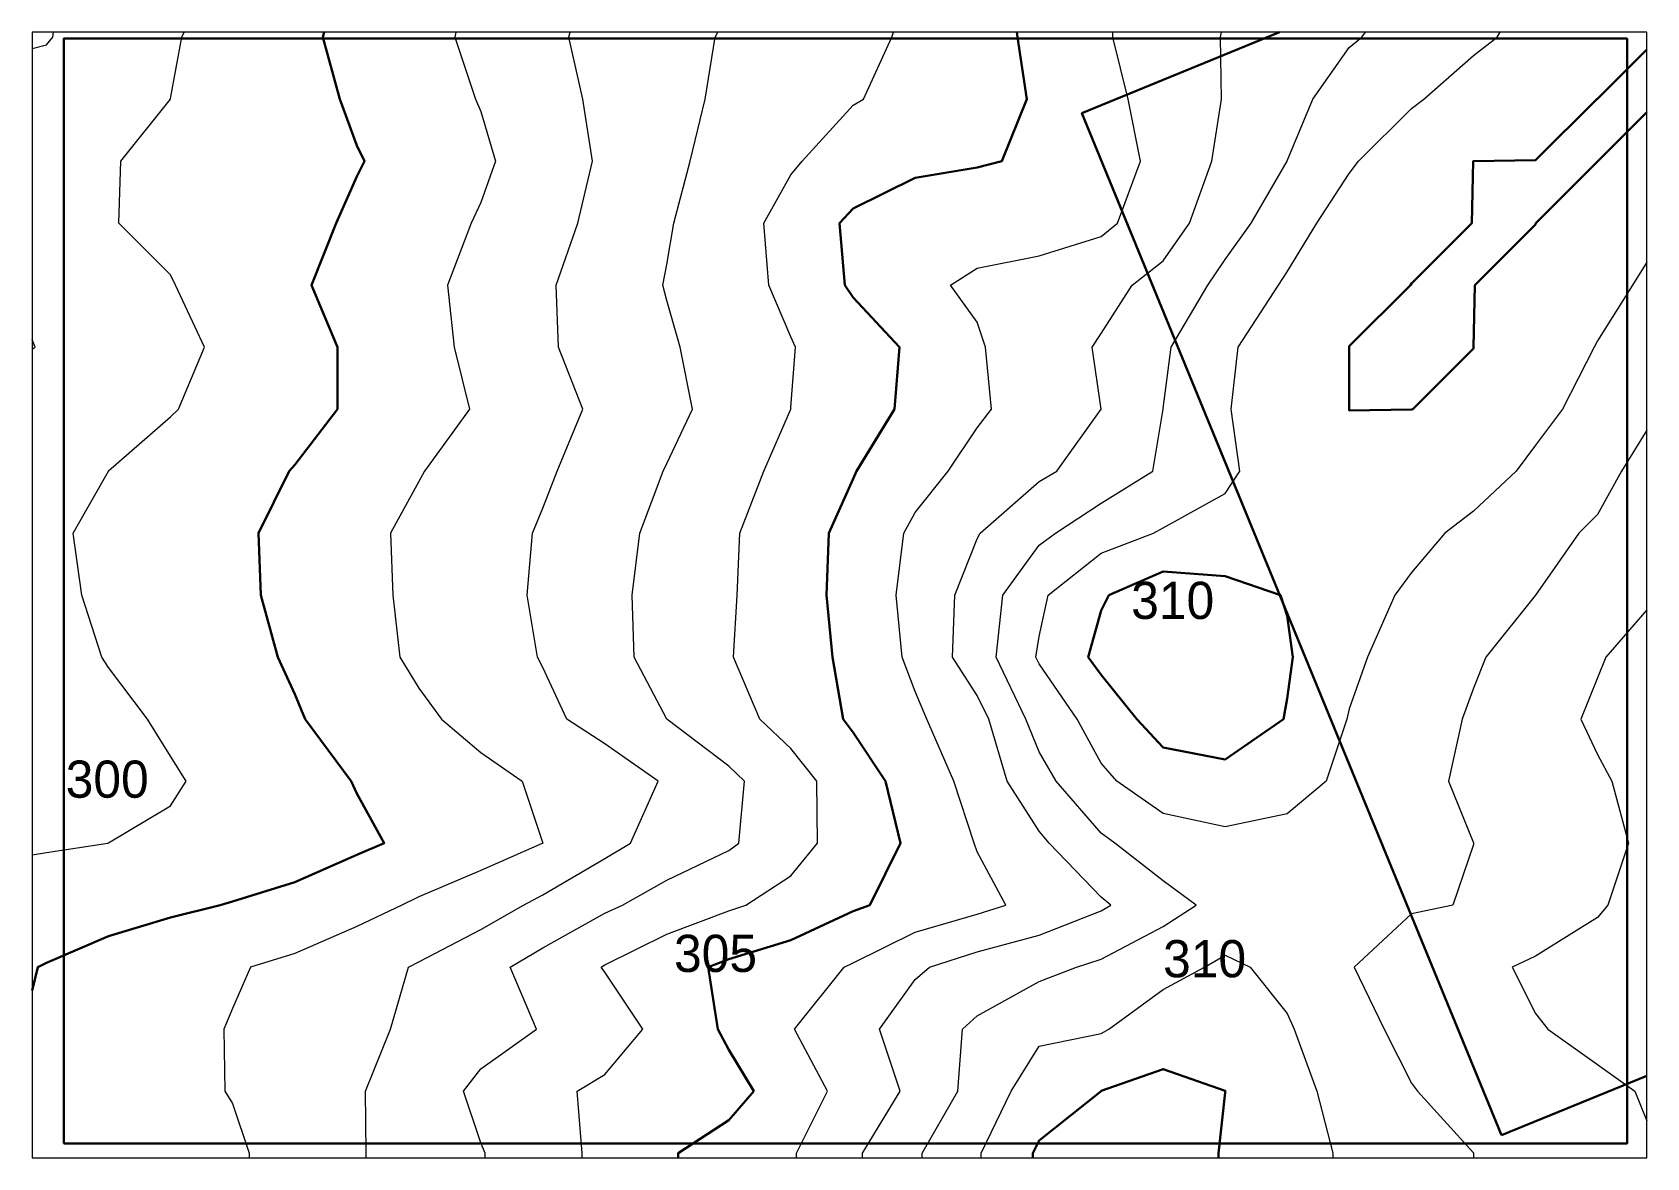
# Paper-space layout 'Layout1' of a CAD drawing. Header units: inches. Extents: x -15 to 418, y -25 to 278.
# The model-space entities are those that its viewports show. They can reach past a viewport. Long polylines and large blocks are cut down to what shows.
import ezdxf

# ---------------------------------------------------------------- set-up
doc = ezdxf.new("R2010")
doc.units = ezdxf.units.IN
doc.header["$MEASUREMENT"] = 0
doc.layers.add('N47E008', color=7, linetype='Continuous', lineweight=0, true_color=0x8b00a3)
doc.layers.add('Rahmen', color=7, linetype='Continuous')
doc.styles.get("Standard").update_dxf_attribs({"font": 'txt.shx', "height": 5})

msp = doc.modelspace()

# ---------------------------------------------------------------- linework, layer by layer
at = {"lineweight": 30}
for points in [[(1030.65, 373.23), (1419.23, 532.63), (1306.51, 807.41), (917.94, 648.01)], [(644.39, 371.07), (1064.39, 371.07), (1064.39, 668.07), (644.39, 668.07)]]:
    msp.add_lwpolyline(points, close=True, dxfattribs=at)
at = {"layer": 'N47E008'}
for points in [[(623.11, 575.14), (636.75, 585.14), (630.06, 601.81)], [(623.11, 662.22), (639.78, 666.39), (641.44, 668.47), (644.32, 685.14)], [(623.11, 446.81), (639.78, 449.24), (656.24, 451.81), (656.44, 451.88), (673.11, 461.81), (677.28, 468.47), (673.11, 475.14), (666.86, 485.14), (656.44, 499.03), (654.59, 501.81), (649.3, 518.47), (646.92, 535.14), (656.38, 551.81), (656.44, 551.86), (673.11, 566.39), (675.19, 568.47), (682.2, 585.14), (674.39, 601.81), (673.11, 604.58), (659.22, 618.47), (659.78, 635.14), (673.07, 651.81), (673.11, 652.01), (676.14, 668.47), (683.72, 685.14)], [(752.28, 685.14), (749.5, 668.47), (755.06, 651.81), (756.44, 648.47), (760.37, 635.14), (756.44, 624.03), (753.88, 618.47), (747.47, 601.81), (749.3, 585.14), (753.41, 568.47), (741.29, 551.81), (739.78, 549.03), (732.2, 535.14), (732.83, 518.47), (734.65, 501.81), (739.78, 493.47), (745.84, 485.14), (756.44, 476.17), (767.56, 468.47), (773.07, 451.81), (756.44, 444.47), (739.78, 437.31), (735.23, 435.14), (723.11, 429.34), (706.44, 422.1), (694.54, 418.47), (689.78, 407.36), (687.4, 401.81), (687.69, 385.14), (689.78, 381.81), (694.22, 368.47), (694.22, 360.14)], [(725.68, 360.14), (725.68, 368.47), (725.49, 385.14), (732.2, 401.81), (737, 418.47), (739.78, 419.86), (756.44, 428.59), (767.9, 435.14), (773.11, 437.92), (789.78, 447.64), (796.64, 451.81), (804.06, 468.47), (789.78, 478.47), (779.52, 485.14), (773.11, 499.03), (771.72, 501.81), (768.94, 518.47), (770.33, 535.14), (773.11, 541.81), (776.96, 551.81), (783.83, 568.47), (777.28, 585.14), (776.68, 601.81), (782.49, 618.47), (786.44, 635.14), (783.83, 651.81), (780.06, 668.47), (785.61, 685.14)], [(757.64, 360.14), (757.64, 368.47), (756.44, 371.25), (751.82, 385.14), (756.44, 391.09), (771.44, 401.81), (764.29, 418.47), (773.11, 423.65), (789.78, 432.92), (794.54, 435.14), (806.44, 441.81), (823.11, 449.81), (825.74, 451.81), (827.28, 468.47), (823.11, 472.44), (806.44, 485.12), (806.42, 485.14), (797.62, 501.81), (797.07, 518.47), (799.15, 535.14), (805.4, 551.81), (806.44, 553.89), (813.31, 568.47), (810.02, 585.14), (806.44, 597.64), (805.33, 601.81), (806.44, 607.36), (808.3, 618.47), (812.69, 635.14), (816.7, 651.81), (819.41, 668.47), (823.11, 675.14)], [(783.64, 360.14), (783.64, 368.47), (782.37, 385.14), (789.78, 389.58), (799.96, 401.81), (789.78, 417.08), (788.8, 418.47), (789.78, 419.03), (806.44, 427.33), (823.11, 433.58), (827.66, 435.14), (839.78, 442.98), (846.92, 451.81), (846.72, 468.47), (839.78, 477.25), (831.44, 485.14), (824.3, 501.81), (825.33, 518.47), (826.05, 535.14), (832.49, 551.81), (839.75, 568.47), (839.78, 568.88), (840.97, 585.14), (839.78, 587.92), (833.83, 601.81), (832.49, 618.47), (839.78, 631.44), (842.81, 635.14), (856.44, 650.14), (859.22, 651.81), (866.86, 668.47), (873.08, 685.14)], [(841.23, 360.14), (841.23, 368.47), (849.63, 385.14), (840.76, 401.81), (854.06, 418.47), (856.44, 419.58), (873.11, 427.88), (889.78, 432.7), (897.47, 435.14), (889.78, 449.43), (889.02, 451.81), (883.53, 468.47), (876.29, 485.14), (873.11, 492.55), (869.64, 501.81), (868.04, 518.47), (870.08, 535.14), (873.11, 540.7), (882, 551.81), (889.78, 563.47), (893.62, 568.47), (892, 585.14), (889.78, 591.81), (882.64, 601.81), (889.78, 606.35), (906.44, 609.7), (923.11, 614.85), (927.5, 618.47), (933.64, 635.14), (930.4, 651.81), (926.24, 668.47), (926.05, 685.14)], [(859.01, 360.14), (859.01, 368.47), (869.14, 385.14), (863.59, 401.81), (873.11, 415.14), (876.96, 418.47), (889.78, 422.54), (906.44, 427.03), (923.11, 433.58), (925.74, 435.14), (923.11, 437.22), (909.11, 451.81), (906.44, 454.98), (897.86, 468.47), (892.95, 485.14), (889.78, 491.49), (883.21, 501.81), (883.83, 518.47), (889.78, 533.62), (890.57, 535.14), (906.44, 549.03), (911.21, 551.81), (923.08, 568.47), (920.73, 585.14), (923.11, 588.84), (931.44, 601.81), (939.78, 608.29), (946.83, 618.47), (952.82, 635.14), (955.46, 651.81), (955.16, 668.47), (956.44, 674.03)], [(1073.11, 518.44), (1058.67, 501.81), (1056.44, 496.25), (1052, 485.14), (1056.44, 475.62), (1060.29, 468.47), (1064.78, 451.81), (1059.22, 435.14), (1056.44, 431.81), (1039.78, 421.41), (1033.53, 418.47), (1039.78, 405.97), (1043.11, 401.81), (1056.44, 392.28), (1066.44, 385.14), (1073.11, 368.68)], [(875.03, 360.14), (875.03, 368.47), (884.61, 385.14), (885.86, 401.81), (889.78, 405.32), (906.44, 414.63), (916.44, 418.47), (923.11, 420.56), (939.78, 429.37), (948.6, 435.14), (939.78, 441.66), (926.82, 451.81), (923.11, 454.47), (911.04, 468.47), (906.44, 476.32), (902.87, 485.14), (894.91, 501.81), (896.72, 518.47), (906.44, 531.93), (910.83, 535.14), (923.11, 543.19), (937, 551.81), (939.76, 568.47), (939.78, 568.61), (941.95, 585.14), (951.78, 601.81), (956.44, 608.67), (963.39, 618.47), (973.09, 635.14), (973.11, 635.2), (979.97, 651.81), (989.78, 665.7), (993.11, 668.47), (1006.41, 685.14)], [(1073.11, 568.44), (1062.93, 551.81), (1056.44, 540.14), (1051.44, 535.14), (1039.82, 518.47), (1039.78, 518.42), (1026.44, 501.81), (1023.11, 493.47), (1020.08, 485.14), (1016.44, 468.47), (1023.11, 451.91), (1023.18, 451.81), (1023.11, 451.4), (1017.56, 435.14), (1006.44, 432.76), (991.06, 418.47), (999.15, 401.81), (1006.44, 387.22), (1008.11, 385.14), (1023.11, 368.52), (1023.16, 368.47), (1023.16, 360.14)], [(1073.11, 613.47), (1065.82, 601.81), (1056.44, 586.81), (1055.52, 585.14), (1047.07, 568.47), (1039.78, 558.75), (1034.57, 551.81), (1023.11, 541.02), (1015.42, 535.14), (1006.44, 524.53), (1002, 518.47), (994.68, 501.81), (989.78, 487.92), (989.11, 485.14), (983.53, 468.47), (973.11, 459.7), (956.44, 456.15), (939.78, 459.78), (927.28, 468.47), (923.11, 473.24), (916.7, 485.14), (906.44, 499.95), (905.59, 501.81), (906.44, 507.36), (908.91, 518.47), (923.11, 529.75), (937.21, 535.14), (939.78, 536.53), (956.44, 545.75), (960.37, 551.81), (958.03, 568.47), (959.92, 585.14), (970.73, 601.81), (973.11, 605.38), (981.08, 618.47), (989.78, 631.81), (992.28, 635.14), (1006.44, 649.31), (1009.78, 651.81), (1023.11, 663.57), (1029.52, 668.47), (1039.73, 685.14)], [(890.89, 360.14), (890.89, 368.47), (898.97, 385.14), (906.44, 397.18), (923.11, 400.57), (925.19, 401.81), (939.78, 412.41), (950.89, 418.47), (956.44, 421.65), (963.11, 418.47), (973.11, 405.97), (974.96, 401.81), (981.01, 385.14), (985.33, 368.47), (985.33, 360.14)]]:
    msp.add_lwpolyline(points, dxfattribs=at)
at = {"layer": 'N47E008', "lineweight": 30}
for points in [[(633.53, 401.81), (637.4, 418.47), (639.78, 419.58), (656.44, 426.81), (673.11, 431.81), (686.44, 435.14), (689.78, 436.07), (706.44, 441.28), (723.11, 448.63), (730.52, 451.81), (723.11, 465.14), (721.6, 468.47), (709.22, 485.14), (706.44, 491.81), (701.9, 501.81), (697.35, 518.47), (696.72, 535.14), (704.93, 551.81), (706.44, 553.47), (717.98, 568.47), (717.98, 585.14), (710.99, 601.81), (717.56, 618.47), (723.11, 630.97), (725.19, 635.14), (723.11, 639.31), (718.57, 651.81), (714.02, 668.47), (717.98, 685.14)], [(809.47, 360.14), (809.47, 368.47), (823.11, 377.3), (829.78, 385.14), (823.11, 396.25), (820.08, 401.81), (817.56, 418.47), (823.11, 420.56), (839.78, 425.7), (856.44, 433.47), (860.99, 435.14), (869.19, 451.81), (865.17, 468.47), (856.44, 481.57), (853.81, 485.14), (850.89, 501.81), (849.3, 518.47), (849.96, 535.14), (856.44, 549.72), (857.37, 551.81), (867.56, 568.47), (868.94, 585.14), (856.44, 598.47), (854.27, 601.81), (852.82, 618.47), (856.44, 622.44), (873.11, 630.65), (889.78, 633.39), (896.44, 635.14), (903.11, 651.81), (900.61, 668.47), (898.11, 685.14)], [(1073.11, 651.74), (1056.51, 635.14), (1056.44, 635.04), (1039.88, 618.47), (1039.78, 618.07), (1023.52, 601.81), (1023.16, 585.14), (1023.11, 584.73), (1006.85, 568.47), (1006.44, 568.37), (989.78, 568.07), (989.71, 568.47), (989.71, 585.14), (989.78, 585.35), (1006.24, 601.81), (1006.44, 602.21), (1022.7, 618.47), (1023.06, 635.14), (1023.11, 635.17), (1039.78, 635.35), (1056.24, 651.81), (1056.44, 651.88), (1073.04, 668.47)], [(904.78, 360.14), (904.78, 368.47), (906.44, 371.81), (923.08, 385.14), (923.11, 385.16), (939.78, 391.02), (956.44, 385.22), (956.47, 385.14), (956.44, 384.73), (954.59, 368.47), (954.59, 360.14)]]:
    msp.add_lwpolyline(points, dxfattribs=at)
msp.add_lwpolyline([(972.07, 485.14), (956.44, 474.27), (939.78, 477.5), (932.73, 485.14), (923.11, 497.04), (919.66, 501.81), (923.11, 514.31), (925.19, 518.47), (939.78, 524.78), (956.44, 523.6), (971.26, 518.47), (973.11, 512.92), (974.63, 501.81), (973.11, 490.7)], close=True, dxfattribs=at)

# ---------------------------------------------------------------- texts
at = {"layer": 'Rahmen', "char_height": 50, "attachment_point": 1}
for s, insert in [(' {\\fMangal|b0|i0|c0|p18;\\H0.2x;310}', (886.6, 522.05)), (' {\\fMangal|b0|i0|c0|p18;\\H0.2x;300}', (600.35, 473.99)), (' {\\fMangal|b0|i0|c0|p18;\\H0.2x;305}', (763.78, 427.15)), (' {\\fMangal|b0|i0|c0|p18;\\H0.2x;310}', (895.17, 425.72))]:
    msp.add_mtext_dynamic_manual_height_columns(s, width=423.0624, gutter_width=1, heights=[0], dxfattribs=dict(at, insert=insert))

psp = doc.layouts.get("Layout1")

# ---------------------------------------------------------------- viewports
at = {"layer": 'Rahmen', "view_target_point": (778.07, 539.21)}
psp.add_viewport(center=(201.42, 126.77), size=(433.73, 302.572), view_center_point=(74.74, -20.72), view_height=302.572, dxfattribs=at)

doc.saveas('drawing.dxf')
